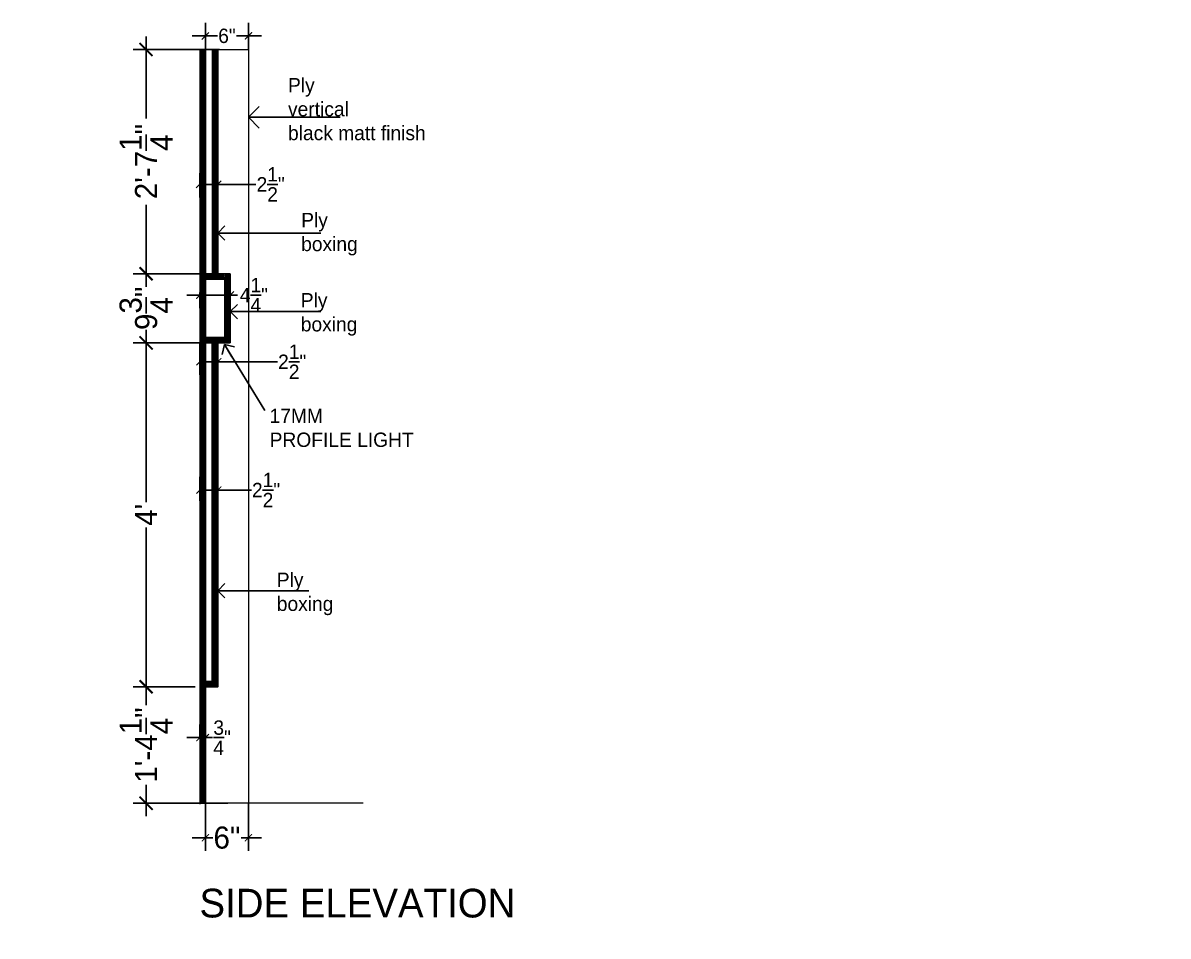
# Model space of a CAD drawing. Header units: inches. Extents: x -137722 to 81594, y -22256 to -1207.
# Drawn here: x -63459.8 to -63300.3, y -2099.7 to -1972.5 of the extents above; entities that cross this region are included whole.
import ezdxf

# ---------------------------------------------------------------- set-up
doc = ezdxf.new("R2010")
doc.units = ezdxf.units.IN
doc.header["$LTSCALE"] = 0.05
doc.header["$MEASUREMENT"] = 0
doc.header["$PDMODE"] = 3
doc.header["$PDSIZE"] = -4
doc.linetypes.add('DASHED2', pattern=[0.375, 0.25, -0.125])
doc.layers.get('Defpoints').update_dxf_attribs({"linetype": 'DASHED2'})
for name, color, linetype in [('Civil Dimension - Text', 7, 'Continuous'), ('FURNIITURE', 6, 'Continuous'), ('HATCH', 251, 'Continuous'), ('text', 176, 'Continuous')]:
    doc.layers.add(name, color=color, linetype=linetype)
doc.layers.add('FURNITURE', color=36, linetype='Continuous', lineweight=18)
doc.styles.add('4MMOF3-8', font='ARIALN.TTF', dxfattribs={"height": 5.12})
doc.styles.add('9-128OF1-4', font='stylu.ttf')
doc.styles.add('ARIAL1', font='romans.shx', dxfattribs={"width": 0.85})
doc.dimstyles.new('DIM 1-4', dxfattribs={"dimtxt": 3.0792, "dimasz": 1.82, "dimexe": 1.82, "dimexo": 0, "dimgap": 0.09, "dimtad": 0, "dimzin": 0, "dimdsep": 46, "dimlunit": 4, "dimtxsty": '9-128OF1-4', "dimblk": 'ARCHTICK', "dimcen": 1.8125, "dimdle": 1.82, "dimclrd": 8, "dimclre": 8, "dimadec": 0, "dimazin": 0, "dimtfac": 1, "dimtofl": 0, "dimtmove": 0, "dimatfit": 3, "dimldrblk": 'OPEN90', "dimfxl": 1, "dimtolj": 1, "dimtzin": 0, "dimlwd": -1, "dimarcsym": 0})

# ---------------------------------------------------------------- blocks, each defined once
blk = doc.blocks.new('_ArchTick')
at = {"color": 0, "const_width": 0.15}
blk.add_lwpolyline([(-0.5, -0.5), (0.5, 0.5)], dxfattribs=at)
blk = doc.blocks.new('*D397')
at = {"layer": 'Civil Dimension - Text', "color": 8, "lineweight": -2, "ltscale": 50, "transparency": 16777216}
for p, q in [((-63435.13, -1993.44), (-63435.13, -1996.8)), ((-63432.63, -1993.44), (-63432.63, -1996.8))]:
    blk.add_line(p, q, dxfattribs=at)
at = {"layer": 'Civil Dimension - Text', "color": 8, "ltscale": 50, "transparency": 16777216}
for p, q in [((-63435.13, -1994.98), (-63430.81, -1994.98)), ((-63432.63, -1994.98), (-63427.31, -1994.98))]:
    blk.add_line(p, q, dxfattribs=at)
at = {"layer": 'Defpoints', "color": 0, "ltscale": 50, "transparency": 16777216}
for p in [(-63435.13, -1993.44), (-63432.63, -1993.44), (-63435.13, -1994.98)]:
    blk.add_point(p, dxfattribs=at)
at = {"layer": 'Civil Dimension - Text', "color": 8, "ltscale": 50, "transparency": 16777216, "rotation": 180}
blk.add_blockref('_ArchTick', (-63435.13, -1994.98), dxfattribs=at)
at = {"layer": 'Civil Dimension - Text', "color": 8, "ltscale": 50, "transparency": 16777216}
blk.add_blockref('_ArchTick', (-63432.63, -1994.98), dxfattribs=at)
at = {"layer": 'Civil Dimension - Text', "color": 0, "ltscale": 50, "transparency": 16777216, "insert": (-63425.25, -1994.98), "char_height": 2, "attachment_point": 5, "style": '9-128OF1-4'}
blk.add_mtext('\\A1;2{\\H1x;\\S1/2;}"', dxfattribs=at)
blk = doc.blocks.new('_Open90')
at = {"color": 0, "linetype": 'ByBlock', "lineweight": -2}
for p, q in [((0, 0), (-1, 0)), ((-0.5, 0.5), (0, 0)), ((0, 0), (-0.5, -0.5))]:
    blk.add_line(p, q, dxfattribs=at)
blk = doc.blocks.new('*D413')
at = {"layer": 'Civil Dimension - Text', "color": 8, "lineweight": -2, "ltscale": 50, "transparency": 16777216}
for p, q in [((-63434.34, -2080.32), (-63434.34, -2087.81)), ((-63428.34, -2081.19), (-63428.34, -2087.81))]:
    blk.add_line(p, q, dxfattribs=at)
at = {"layer": 'Civil Dimension - Text', "color": 8, "ltscale": 50, "transparency": 16777216}
for p, q in [((-63436.16, -2085.99), (-63433.31, -2085.99)), ((-63426.52, -2085.99), (-63429.37, -2085.99))]:
    blk.add_line(p, q, dxfattribs=at)
at = {"layer": 'Defpoints', "color": 0, "ltscale": 50, "transparency": 16777216}
for p in [(-63434.34, -2080.32), (-63428.34, -2081.19), (-63434.34, -2085.99)]:
    blk.add_point(p, dxfattribs=at)
at = {"layer": 'Civil Dimension - Text', "color": 8, "ltscale": 50, "transparency": 16777216, "rotation": 180}
blk.add_blockref('_ArchTick', (-63434.34, -2085.99), dxfattribs=at)
at = {"layer": 'Civil Dimension - Text', "color": 8, "ltscale": 50, "transparency": 16777216}
blk.add_blockref('_ArchTick', (-63428.34, -2085.99), dxfattribs=at)
at = {"layer": 'Civil Dimension - Text', "color": 0, "ltscale": 50, "transparency": 16777216, "insert": (-63431.34, -2085.99), "char_height": 3.079, "attachment_point": 5, "style": '9-128OF1-4'}
blk.add_mtext('\\A1;6"', dxfattribs=at)
blk = doc.blocks.new('*D398')
at = {"layer": 'Civil Dimension - Text', "color": 8, "lineweight": -2, "ltscale": 50, "transparency": 16777216}
for p, q in [((-63435.1, -2039.07), (-63435.1, -2035.74)), ((-63432.62, -2039.07), (-63432.62, -2035.74))]:
    blk.add_line(p, q, dxfattribs=at)
at = {"layer": 'Civil Dimension - Text', "color": 8, "ltscale": 50, "transparency": 16777216}
for p, q in [((-63435.1, -2037.56), (-63430.8, -2037.56)), ((-63432.62, -2037.56), (-63427.94, -2037.56))]:
    blk.add_line(p, q, dxfattribs=at)
at = {"layer": 'Defpoints', "color": 0, "ltscale": 50, "transparency": 16777216}
for p in [(-63435.1, -2037.56), (-63435.1, -2039.07), (-63432.62, -2039.07)]:
    blk.add_point(p, dxfattribs=at)
at = {"layer": 'Civil Dimension - Text', "color": 8, "ltscale": 50, "transparency": 16777216, "rotation": 180}
blk.add_blockref('_ArchTick', (-63435.1, -2037.56), dxfattribs=at)
at = {"layer": 'Civil Dimension - Text', "color": 8, "ltscale": 50, "transparency": 16777216}
blk.add_blockref('_ArchTick', (-63432.62, -2037.56), dxfattribs=at)
at = {"layer": 'Civil Dimension - Text', "color": 0, "ltscale": 50, "transparency": 16777216, "insert": (-63425.89, -2037.56), "char_height": 2, "attachment_point": 5, "style": '9-128OF1-4'}
blk.add_mtext('\\A1;2{\\H1x;\\S1/2;}"', dxfattribs=at)
blk = doc.blocks.new('*D399')
at = {"layer": 'Civil Dimension - Text', "color": 8, "ltscale": 50, "transparency": 16777216}
for p, q in [((-63442.6, -1974.38), (-63442.6, -1985.81)), ((-63442.6, -2009.25), (-63442.6, -1997.82))]:
    blk.add_line(p, q, dxfattribs=at)
at = {"layer": 'Civil Dimension - Text', "color": 8, "lineweight": -2, "ltscale": 50, "transparency": 16777216}
for p, q in [((-63432.36, -1976.2), (-63444.42, -1976.2)), ((-63434.34, -2007.43), (-63444.42, -2007.43))]:
    blk.add_line(p, q, dxfattribs=at)
at = {"layer": 'Defpoints', "color": 0, "ltscale": 50, "transparency": 16777216}
for p in [(-63432.36, -1976.2), (-63442.6, -2007.43), (-63434.34, -2007.43)]:
    blk.add_point(p, dxfattribs=at)
at = {"layer": 'Civil Dimension - Text', "color": 8, "ltscale": 50, "transparency": 16777216, "xscale": 1.82, "yscale": 1.82, "zscale": 1.82}
for p, rotation in [((-63442.6, -1976.2), 90), ((-63442.6, -2007.43), 270)]:
    blk.add_blockref('_ArchTick', p, dxfattribs=dict(at, rotation=rotation))
at = {"layer": 'Civil Dimension - Text', "color": 0, "ltscale": 50, "transparency": 16777216, "insert": (-63442.6, -1991.81), "char_height": 3.0792, "attachment_point": 5, "rotation": 90, "style": '9-128OF1-4'}
blk.add_mtext('\\A1;2\'-7{\\H1x;\\S1/4;}"', dxfattribs=at)
blk = doc.blocks.new('*D400')
at = {"layer": 'Civil Dimension - Text', "color": 8, "lineweight": -2, "ltscale": 50, "transparency": 16777216}
for p, q in [((-63435.1, -2017.15), (-63435.1, -2021.51)), ((-63432.62, -2021.03), (-63432.62, -2017.87))]:
    blk.add_line(p, q, dxfattribs=at)
at = {"layer": 'Civil Dimension - Text', "color": 8, "ltscale": 50, "transparency": 16777216}
for p, q in [((-63435.1, -2019.69), (-63430.8, -2019.69)), ((-63432.62, -2019.69), (-63424.31, -2019.69))]:
    blk.add_line(p, q, dxfattribs=at)
at = {"layer": 'Defpoints', "color": 0, "ltscale": 50, "transparency": 16777216}
for p in [(-63435.1, -2017.15), (-63435.1, -2019.69), (-63432.62, -2021.03)]:
    blk.add_point(p, dxfattribs=at)
at = {"layer": 'Civil Dimension - Text', "color": 8, "ltscale": 50, "transparency": 16777216, "rotation": 180}
blk.add_blockref('_ArchTick', (-63435.1, -2019.69), dxfattribs=at)
at = {"layer": 'Civil Dimension - Text', "color": 8, "ltscale": 50, "transparency": 16777216}
blk.add_blockref('_ArchTick', (-63432.62, -2019.69), dxfattribs=at)
at = {"layer": 'Civil Dimension - Text', "color": 0, "ltscale": 50, "transparency": 16777216, "insert": (-63422.25, -2019.69), "char_height": 2, "attachment_point": 5, "style": '9-128OF1-4'}
blk.add_mtext('\\A1;2{\\H1x;\\S1/2;}"', dxfattribs=at)
blk = doc.blocks.new('*D414')
at = {"layer": 'Civil Dimension - Text', "color": 8, "lineweight": -2, "ltscale": 50, "transparency": 16777216}
for p, q in [((-63434.34, -1976.2), (-63434.34, -1972.49)), ((-63428.34, -1976.2), (-63428.34, -1972.49))]:
    blk.add_line(p, q, dxfattribs=at)
at = {"layer": 'Civil Dimension - Text', "color": 8, "ltscale": 50, "transparency": 16777216}
for p, q in [((-63436.16, -1974.31), (-63432.65, -1974.31)), ((-63426.52, -1974.31), (-63430.03, -1974.31))]:
    blk.add_line(p, q, dxfattribs=at)
at = {"layer": 'Defpoints', "color": 0, "ltscale": 50, "transparency": 16777216}
for p in [(-63434.34, -1974.31), (-63434.34, -1976.2), (-63428.34, -1976.2)]:
    blk.add_point(p, dxfattribs=at)
at = {"layer": 'Civil Dimension - Text', "color": 8, "ltscale": 50, "transparency": 16777216, "rotation": 180}
blk.add_blockref('_ArchTick', (-63434.34, -1974.31), dxfattribs=at)
at = {"layer": 'Civil Dimension - Text', "color": 8, "ltscale": 50, "transparency": 16777216}
blk.add_blockref('_ArchTick', (-63428.34, -1974.31), dxfattribs=at)
at = {"layer": 'Civil Dimension - Text', "color": 0, "ltscale": 50, "transparency": 16777216, "insert": (-63431.34, -1974.31), "char_height": 2, "attachment_point": 5, "style": '9-128OF1-4'}
blk.add_mtext('\\A1;6"', dxfattribs=at)
blk = doc.blocks.new('*D401')
at = {"layer": 'Civil Dimension - Text', "color": 8, "ltscale": 50, "transparency": 16777216}
for p, q in [((-63442.6, -2015.25), (-63442.6, -2039.26)), ((-63442.6, -2066.78), (-63442.6, -2042.77))]:
    blk.add_line(p, q, dxfattribs=at)
at = {"layer": 'Civil Dimension - Text', "color": 8, "lineweight": -2, "ltscale": 50, "transparency": 16777216}
for p, q in [((-63435.62, -2017.07), (-63444.42, -2017.07)), ((-63437.93, -2064.96), (-63444.42, -2064.96))]:
    blk.add_line(p, q, dxfattribs=at)
at = {"layer": 'Defpoints', "color": 0, "ltscale": 50, "transparency": 16777216}
for p in [(-63435.62, -2017.07), (-63442.6, -2064.96), (-63437.93, -2064.96)]:
    blk.add_point(p, dxfattribs=at)
at = {"layer": 'Civil Dimension - Text', "color": 8, "ltscale": 50, "transparency": 16777216, "xscale": 1.82, "yscale": 1.82, "zscale": 1.82}
for p, rotation in [((-63442.6, -2017.07), 90), ((-63442.6, -2064.96), 270)]:
    blk.add_blockref('_ArchTick', p, dxfattribs=dict(at, rotation=rotation))
at = {"layer": 'Civil Dimension - Text', "color": 0, "ltscale": 50, "transparency": 16777216, "insert": (-63442.6, -2041.01), "char_height": 3.079, "attachment_point": 5, "rotation": 90, "style": '9-128OF1-4'}
blk.add_mtext("\\A1;4'", dxfattribs=at)
blk = doc.blocks.new('*D402')
at = {"layer": 'Civil Dimension - Text', "color": 8, "ltscale": 50, "transparency": 16777216}
for p, q in [((-63442.6, -2063.14), (-63442.6, -2067.52)), ((-63442.6, -2083.01), (-63442.6, -2078.63))]:
    blk.add_line(p, q, dxfattribs=at)
at = {"layer": 'Civil Dimension - Text', "color": 8, "lineweight": -2, "ltscale": 50, "transparency": 16777216}
for p, q in [((-63435.76, -2064.96), (-63444.42, -2064.96)), ((-63431.22, -2081.19), (-63444.42, -2081.19))]:
    blk.add_line(p, q, dxfattribs=at)
at = {"layer": 'Defpoints', "color": 0, "ltscale": 50, "transparency": 16777216}
for p in [(-63435.76, -2064.96), (-63442.6, -2081.19), (-63431.22, -2081.19)]:
    blk.add_point(p, dxfattribs=at)
at = {"layer": 'Civil Dimension - Text', "color": 8, "ltscale": 50, "transparency": 16777216, "xscale": 1.82, "yscale": 1.82, "zscale": 1.82}
for p, rotation in [((-63442.6, -2064.96), 90), ((-63442.6, -2081.19), 270)]:
    blk.add_blockref('_ArchTick', p, dxfattribs=dict(at, rotation=rotation))
at = {"layer": 'Civil Dimension - Text', "color": 0, "ltscale": 50, "transparency": 16777216, "insert": (-63442.6, -2073.08), "char_height": 3.0792, "attachment_point": 5, "rotation": 90, "style": '9-128OF1-4'}
blk.add_mtext('\\A1;1\'-4{\\H1x;\\S1/4;}"', dxfattribs=at)
blk = doc.blocks.new('*D403')
at = {"layer": 'Civil Dimension - Text', "color": 8, "ltscale": 50, "transparency": 16777216}
for p, q in [((-63442.6, -2005.61), (-63442.6, -2008.85)), ((-63442.6, -2018.89), (-63442.6, -2015.64))]:
    blk.add_line(p, q, dxfattribs=at)
at = {"layer": 'Civil Dimension - Text', "color": 8, "lineweight": -2, "ltscale": 50, "transparency": 16777216}
for p, q in [((-63437.26, -2007.43), (-63444.42, -2007.43)), ((-63435.1, -2017.07), (-63444.42, -2017.07))]:
    blk.add_line(p, q, dxfattribs=at)
at = {"layer": 'Defpoints', "color": 0, "ltscale": 50, "transparency": 16777216}
for p in [(-63437.26, -2007.43), (-63442.6, -2017.07), (-63435.1, -2017.07)]:
    blk.add_point(p, dxfattribs=at)
at = {"layer": 'Civil Dimension - Text', "color": 8, "ltscale": 50, "transparency": 16777216, "xscale": 1.82, "yscale": 1.82, "zscale": 1.82}
for p, rotation in [((-63442.6, -2007.43), 90), ((-63442.6, -2017.07), 270)]:
    blk.add_blockref('_ArchTick', p, dxfattribs=dict(at, rotation=rotation))
at = {"layer": 'Civil Dimension - Text', "color": 0, "ltscale": 50, "transparency": 16777216, "insert": (-63442.6, -2012.25), "char_height": 3.0792, "attachment_point": 5, "rotation": 90, "style": '9-128OF1-4'}
blk.add_mtext('\\A1;9{\\H1x;\\S3/4;}"', dxfattribs=at)
blk = doc.blocks.new('*D416')
at = {"layer": 'Civil Dimension - Text', "color": 8, "ltscale": 50, "transparency": 16777216}
for p, q in [((-63436.92, -2010.41), (-63430.87, -2010.41)), ((-63430.87, -2010.41), (-63429.87, -2010.41))]:
    blk.add_line(p, q, dxfattribs=at)
at = {"layer": 'Civil Dimension - Text', "color": 8, "lineweight": -2, "ltscale": 50, "transparency": 16777216}
for p, q in [((-63435.1, -2010.04), (-63435.1, -2012.23)), ((-63430.87, -2010.04), (-63430.87, -2012.23))]:
    blk.add_line(p, q, dxfattribs=at)
at = {"layer": 'Defpoints', "color": 0, "ltscale": 50, "transparency": 16777216}
for p in [(-63435.1, -2010.04), (-63430.87, -2010.04), (-63430.87, -2010.41)]:
    blk.add_point(p, dxfattribs=at)
at = {"layer": 'Civil Dimension - Text', "color": 8, "ltscale": 50, "transparency": 16777216, "rotation": 180}
blk.add_blockref('_ArchTick', (-63435.1, -2010.41), dxfattribs=at)
at = {"layer": 'Civil Dimension - Text', "color": 8, "ltscale": 50, "transparency": 16777216}
blk.add_blockref('_ArchTick', (-63430.87, -2010.41), dxfattribs=at)
at = {"layer": 'Civil Dimension - Text', "color": 0, "ltscale": 50, "transparency": 16777216, "insert": (-63427.59, -2010.41), "char_height": 2, "attachment_point": 5, "style": '9-128OF1-4'}
blk.add_mtext('\\A1;4{\\H1x;\\S1/4;}"', dxfattribs=at)
blk = doc.blocks.new('*D718')
at = {"layer": 'Civil Dimension - Text', "color": 8, "lineweight": -2, "ltscale": 50, "transparency": 16777216}
for p, q in [((-63435.1, -2072.05), (-63435.1, -2070.23)), ((-63434.34, -2072.05), (-63434.34, -2070.23))]:
    blk.add_line(p, q, dxfattribs=at)
at = {"layer": 'Civil Dimension - Text', "color": 8, "ltscale": 50, "transparency": 16777216}
for p, q in [((-63436.92, -2072.05), (-63434.34, -2072.05)), ((-63434.34, -2072.05), (-63433.34, -2072.05))]:
    blk.add_line(p, q, dxfattribs=at)
at = {"layer": 'Defpoints', "color": 0, "ltscale": 50, "transparency": 16777216}
for p in [(-63435.1, -2072.05), (-63434.34, -2072.05), (-63434.34, -2072.05)]:
    blk.add_point(p, dxfattribs=at)
at = {"layer": 'Civil Dimension - Text', "color": 8, "ltscale": 50, "transparency": 16777216, "rotation": 180}
blk.add_blockref('_ArchTick', (-63435.1, -2072.05), dxfattribs=at)
at = {"layer": 'Civil Dimension - Text', "color": 8, "ltscale": 50, "transparency": 16777216}
blk.add_blockref('_ArchTick', (-63434.34, -2072.05), dxfattribs=at)
at = {"layer": 'Civil Dimension - Text', "color": 0, "ltscale": 50, "transparency": 16777216, "insert": (-63432.01, -2072.05), "char_height": 2, "attachment_point": 5, "style": '9-128OF1-4'}
blk.add_mtext('\\A1;{\\H1x;\\S3/4;}"', dxfattribs=at)

msp = doc.modelspace()

# ---------------------------------------------------------------- hatches: boundary and pattern name
at = {"layer": 'HATCH', "ltscale": 50}
h = msp.add_hatch(dxfattribs=at)
h.set_pattern_fill('ANSI31', color=36)
h.set_pattern_definition([(45, (6819.4578, 7822.64808), (-0.08838834765, 0.08838834765), [])])
h.paths.add_polyline_path([(-63434.3392, -1976.1977), (-63435.0892, -1976.1977), (-63435.0892, -2081.1898), (-63434.3392, -2081.1898)])
h = msp.add_hatch(dxfattribs=at)
h.set_pattern_fill('ANSI31', color=256)
h.set_pattern_definition([(45, (6821.1778, 7797.98966), (-0.08838834765, 0.08838834765), [])])
h.paths.add_polyline_path([(-63432.6192, -1976.1977), (-63433.3692, -1976.1977), (-63433.3542, -2007.4312), (-63432.6042, -2007.4312)])
h = msp.add_hatch(dxfattribs=at)
h.set_pattern_fill('ANSI31', color=256)
h.set_pattern_definition([(45, (6822.17278, 7812.40268), (-0.08838834765, 0.08838834765), [])])
h.paths.add_polyline_path([(-63431.6828, -2008.1812), (-63431.6828, -2007.4312), (-63434.3392, -2007.4312), (-63434.3392, -2008.1812)])
h = msp.add_hatch(dxfattribs=at)
h.set_pattern_fill('ANSI31', color=256)
h.set_pattern_definition([(45, (6820.92278, 7808.41103), (-0.08838834765, 0.08838834765), [])])
h.paths.add_polyline_path([(-63430.8692, -2007.4312), (-63431.6192, -2007.4312), (-63431.6192, -2016.3155), (-63430.8692, -2016.3155)])
h = msp.add_hatch(dxfattribs=at)
h.set_pattern_fill('ANSI31', color=256)
h.set_pattern_definition([(45, (6822.17278, 7811.54734), (-0.08838834765, 0.08838834765), [])])
h.paths.add_polyline_path([(-63434.3392, -2016.3155), (-63434.3392, -2017.0655), (-63430.8692, -2017.0655), (-63430.8692, -2016.3155)])
h = msp.add_hatch(dxfattribs=at)
h.set_pattern_fill('ANSI31', color=256)
h.set_pattern_definition([(45, (6821.17278, 7814.11564), (-0.08838834765, 0.08838834765), [])])
h.paths.add_polyline_path([(-63432.6192, -2017.0655), (-63433.3742, -2017.0655), (-63433.3742, -2064.2141), (-63432.6192, -2064.2141)])
h = msp.add_hatch(dxfattribs=at)
h.set_pattern_fill('ANSI31', color=256)
h.set_pattern_definition([(45, (-15885.20115, 11734.25039), (-0.08838834765, 0.08838834765), [])])
h.paths.add_polyline_path([(-63432.6192, -2064.9641), (-63432.6192, -2064.2141), (-63434.3392, -2064.2141), (-63434.3392, -2064.9641)])

# ---------------------------------------------------------------- linework, layer by layer
at = {"ltscale": 50}
msp.add_line((-63430.8692, -2017.0655), (-63430.8692, -2007.4312), dxfattribs=at)
at = {"layer": 'Civil Dimension - Text', "ltscale": 50}
for p, q in [((-63434.3392, -2007.4312), (-63430.8692, -2007.4312)), ((-63434.3392, -2007.4312), (-63432.3692, -2007.4312)), ((-63432.3692, -2007.4312), (-63434.3392, -2007.4312)), ((-63431.6192, -2008.1812), (-63434.3392, -2008.1812)), ((-63431.6192, -2008.1812), (-63431.6192, -2016.3155)), ((-63434.3392, -2016.3155), (-63430.8692, -2016.3155)), ((-63434.3392, -2017.0655), (-63430.8692, -2017.0655)), ((-63433.3742, -2064.2141), (-63433.3742, -2017.0655)), ((-63431.6192, -2017.0505), (-63431.6192, -2017.0655)), ((-63432.6192, -2064.2141), (-63434.3392, -2064.2141)), ((-63432.6192, -2064.9641), (-63434.3392, -2064.9641))]:
    msp.add_line(p, q, dxfattribs=at)
at = {"layer": 'FURNIITURE', "color": 242, "ltscale": 50, "true_color": 0xcd2027}
for p, q in [((-63433.3692, -2007.4312), (-63433.3692, -1976.1977)), ((-63432.6192, -2007.4312), (-63432.6192, -1976.1977)), ((-63432.6192, -2064.9641), (-63432.6192, -2017.0655))]:
    msp.add_line(p, q, dxfattribs=at)
at = {"layer": 'FURNITURE', "ltscale": 50}
for p, q in [((-63435.0992, -1976.1977), (-63435.0992, -2081.3079)), ((-63434.3392, -1976.1977), (-63435.0992, -1976.1977))]:
    msp.add_line(p, q, dxfattribs=at)
at = {"layer": 'FURNITURE', "color": 244, "ltscale": 50, "true_color": 0x991b1e}
for p, q in [((-63434.3392, -1976.1977), (-63434.3392, -2081.3079)), ((-63434.3392, -1976.1977), (-63428.3392, -1976.1977)), ((-63428.3392, -1976.1977), (-63428.3392, -2081.1898)), ((-63412.3456, -2081.1898), (-63434.3392, -2081.1898))]:
    msp.add_line(p, q, dxfattribs=at)

# ---------------------------------------------------------------- texts
at = {"layer": 'text', "ltscale": 50, "char_height": 2, "attachment_point": 1, "style": '9-128OF1-4'}
for s, width, insert in [('Ply\\Pvertical \\Pblack matt finish', 455.53682, (-63422.833, -1980.1619)), ('Ply \\Pboxing', 657.617651, (-63421.0005, -1998.9513)), ('Ply \\Pboxing', 657.617651, (-63421.0535, -2010.1295)), ('17MM \\PPROFILE LIGHT', 657.617651, (-63425.3936, -2026.2246)), ('Ply \\Pboxing', 657.617651, (-63424.3972, -2049.0654))]:
    msp.add_mtext_dynamic_manual_height_columns(s, width=width, gutter_width=15.396, heights=[0], dxfattribs=dict(at, insert=insert))
at = {"layer": 'text', "ltscale": 50, "insert": (-63641.1535, -2096.2971), "char_height": 4, "width": 216.285576, "attachment_point": 4, "style": '4MMOF3-8', "bg_fill": 2}
msp.add_mtext('\\pi45.12961;{\\fStylus BT|b0|i0|c0|p34;\\C242;\\c2564301;Note: only ply boxing depth has been mentioned }', dxfattribs=at)

# ---------------------------------------------------------------- dimensions: what is measured, and where the dimension line sits
at = {"layer": 'Civil Dimension - Text', "ltscale": 50}
for base, p1, p2, override, picture, middle in [((-63434.3392, -1974.3132), (-63428.3392, -1976.1977), (-63434.3392, -1976.1977), {"dimtxt": 2, "dimasz": 1, "dimfxl": 0, "dimarcsym": 1}, '*D414', (-63431.3392, -1974.3132)), ((-63430.8692, -2010.4097), (-63435.0992, -2010.0362), (-63430.8692, -2010.0362), {"dimtxt": 2, "dimasz": 1, "dimfxl": 0, "dimarcsym": 1}, '*D416', (-63427.5889, -2010.4097)), ((-63434.3392, -2072.0489), (-63435.0992, -2072.0489), (-63434.3392, -2072.0489), {"dimtxt": 2, "dimasz": 1, "dimfxl": 0, "dimarcsym": 1}, '*D718', (-63432.0069, -2072.0489)), ((-63434.3392, -2085.9946), (-63428.3392, -2081.1898), (-63434.3392, -2080.3171), {"dimasz": 1, "dimfxl": 0, "dimarcsym": 1}, '*D413', (-63431.3392, -2085.9946))]:
    dim = msp.add_linear_dim(base=base, p1=p1, p2=p2, dimstyle='DIM 1-4', override=override, dxfattribs=at)
    dim.commit()
    dim.dimension.update_dxf_attribs({"geometry": picture, "text_midpoint": middle})
for base, p1, p2, override, picture, middle in [((-63442.5962, -2007.4312), (-63432.3644, -1976.1977), (-63434.3392, -2007.4312), {"dimfxl": 0, "dimarcsym": 1}, '*D399', (-63442.5962, -1991.8144)), ((-63442.5962, -2017.0655), (-63437.2646, -2007.4312), (-63435.0992, -2017.0655), {"dimtmove": 1, "dimfxl": 0, "dimarcsym": 1}, '*D403', (-63442.5962, -2012.2484)), ((-63442.5962, -2064.9641), (-63435.6163, -2017.0655), (-63437.932, -2064.9641), {"dimfxl": 0, "dimarcsym": 1}, '*D401', (-63442.5962, -2041.0148)), ((-63442.5962, -2081.1898), (-63435.7557, -2064.9641), (-63431.2154, -2081.1898), {"dimtmove": 1, "dimfxl": 0, "dimarcsym": 1}, '*D402', (-63442.5962, -2073.077))]:
    dim = msp.add_linear_dim(base=base, p1=p1, p2=p2, angle=90, dimstyle='DIM 1-4', override=override, dxfattribs=at)
    dim.commit()
    dim.dimension.update_dxf_attribs({"geometry": picture, "text_midpoint": middle})
for base, p1, p2, picture, middle in [((-63435.1292, -1994.9837), (-63432.6292, -1993.4416), (-63435.1292, -1993.4416), '*D397', (-63425.2531, -1994.9837)), ((-63435.0992, -2019.6934), (-63432.6192, -2021.0333), (-63435.0992, -2017.1456), '*D400', (-63422.2532, -2019.6934)), ((-63435.0992, -2037.5598), (-63432.6192, -2039.0692), (-63435.0992, -2039.0692), '*D398', (-63425.8859, -2037.5598))]:
    dim = msp.add_linear_dim(base=base, p1=p1, p2=p2, dimstyle='DIM 1-4', override={"dimtxt": 2, "dimasz": 1, "dimfxl": 0, "dimarcsym": 1}, dxfattribs=at)
    dim.commit()
    dim.dimension.update_dxf_attribs({"geometry": picture, "text_midpoint": middle, "dimtype": 160})

# ---------------------------------------------------------------- leaders
for points, override in [([(-63428.3392, -1985.6456), (-63415.551, -1985.6456)], {"dimtxt": 75, "dimasz": 3, "dimgap": 0.09, "dimtad": 0, "dimdec": 1, "dimlunit": 2, "dimtxsty": 'ARIAL1', "dimclrt": 256, "dimtdec": 1, "dimfxl": 0, "dimarcsym": 1}), ([(-63432.6192, -2001.7707), (-63418.2796, -2001.7707)], {"dimtxt": 75, "dimasz": 2, "dimgap": 0.09, "dimtad": 0, "dimdec": 1, "dimlunit": 2, "dimtxsty": 'ARIAL1', "dimclrt": 256, "dimtdec": 1, "dimfxl": 0, "dimarcsym": 1}), ([(-63430.8692, -2012.6955), (-63418.2796, -2012.6955)], {"dimtxt": 75, "dimasz": 2, "dimgap": 0.09, "dimtad": 0, "dimdec": 1, "dimlunit": 2, "dimtxsty": 'ARIAL1', "dimclrt": 256, "dimtdec": 1, "dimfxl": 0, "dimarcsym": 1}), ([(-63431.6746, -2017.2848), (-63426.0825, -2026.464)], {"dimtxt": 75, "dimasz": 2, "dimdec": 1, "dimlunit": 2, "dimtxsty": 'ARIAL1', "dimclrt": 256, "dimtdec": 1, "dimfxl": 0, "dimarcsym": 1}), ([(-63432.6192, -2051.5837), (-63419.9375, -2051.5837)], {"dimtxt": 75, "dimasz": 2, "dimgap": 0.09, "dimtad": 0, "dimdec": 1, "dimlunit": 2, "dimtxsty": 'ARIAL1', "dimclrt": 256, "dimtdec": 1, "dimfxl": 0, "dimarcsym": 1})]:
    msp.add_leader(points, dimstyle='DIM 1-4', override=override, dxfattribs=at)

# ---------------------------------------------------------------- next in the draw order: texts
at = {"layer": 'text', "ltscale": 50, "insert": (-63435.1646, -2095.1254), "char_height": 4, "attachment_point": 4, "style": '4MMOF3-8'}
msp.add_mtext_dynamic_manual_height_columns('{\\fStylus BT|b0|i0|c0|p34;SIDE ELEVATION}', width=657.617651, gutter_width=15.396, heights=[0], dxfattribs=at)

doc.saveas('drawing.dxf')
